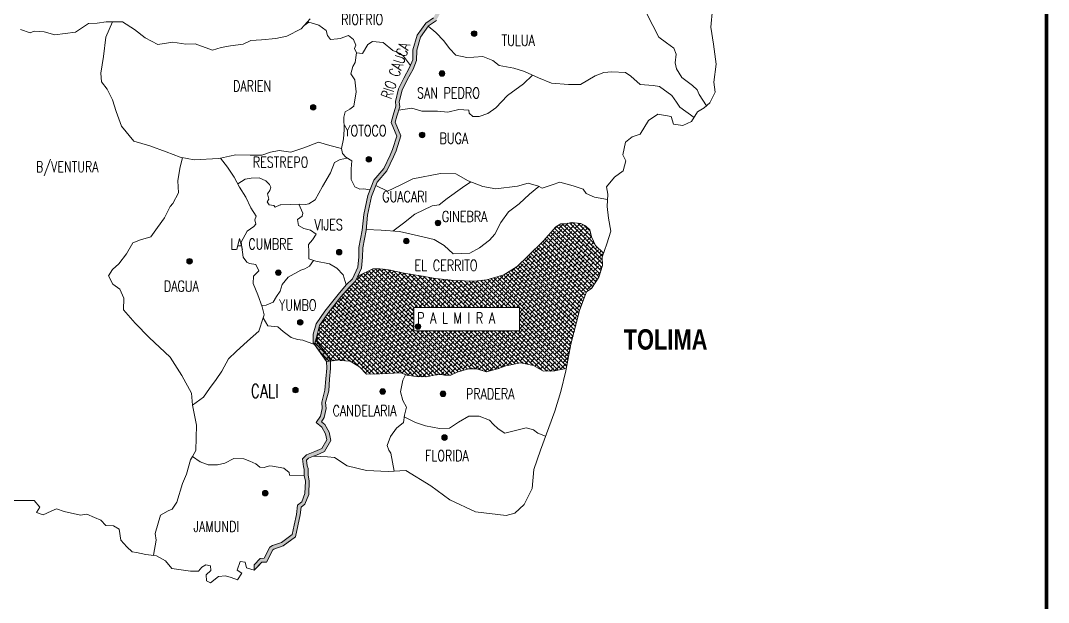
# Model space of a CAD drawing. Header units: metres. Extents: x 1097506 to 1098717, y 876450 to 877447.
# Drawn here: x 1098575.5 to 1098717, y 877282.1 to 877362.2 of the extents above; entities that cross this region are included whole.
import ezdxf

# ---------------------------------------------------------------- set-up
doc = ezdxf.new("R2010")
doc.units = ezdxf.units.M
doc.layers.add('area', color=6, linetype='Continuous')
doc.layers.add('VALLE', color=7, linetype='Continuous', lineweight=9)
doc.styles.add('ROMAND', font='romand__.ttf')
doc.styles.add('UNO', font='impact.ttf', dxfattribs={"height": 0.04})

msp = doc.modelspace()

# ---------------------------------------------------------------- hatches: boundary and pattern name
at = {"layer": 'VALLE', "lineweight": 0, "ltscale": 0.1}
msp.add_hatch(color=256, dxfattribs=at).paths.add_polyline_path([(1098658.367, 877412.613), (1098657.186, 877411.554), (1098654.943, 877409.949), (1098654.191, 877409.886), (1098652.815, 877408.854), (1098651.834, 877408.414), (1098651.505, 877407.958), (1098651.142, 877407.13), (1098650.953, 877406.699), (1098649.767, 877405.472), (1098649.048, 877404.494), (1098648.786, 877403.661), (1098648.496, 877402.741), (1098648.846, 877401.477), (1098648.916, 877400.404), (1098649.187, 877399.233), (1098649.266, 877398.894), (1098648.828, 877397.503), (1098648.141, 877396.014), (1098647.492, 877394.173), (1098646.849, 877393.353), (1098646.486, 877392.302), (1098645.699, 877390.394), (1098644.968, 877388.756), (1098644.117, 877387.979), (1098643.458, 877386.556), (1098643.182, 877384.991), (1098642.597, 877383.596), (1098642.01, 877382.848), (1098641.933, 877381.569), (1098640.717, 877379.481), (1098639.248, 877377.698), (1098638.519, 877376.844), (1098637.628, 877375.531), (1098637.099, 877374.219), (1098636.4, 877373.058), (1098636.274, 877371.723), (1098635.429, 877369.799), (1098635.254, 877369.094), (1098634.923, 877367.338), (1098634.48, 877366.145), (1098634.089, 877364.739), (1098632.777, 877362.225), (1098631.696, 877361.478), (1098630.614, 877359.935), (1098630.083, 877358.101), (1098630.055, 877356.705), (1098629.57, 877355.519), (1098628.776, 877354.021), (1098628.07, 877352.598), (1098627.679, 877351.011), (1098627.742, 877350.337), (1098627.328, 877349.021), (1098627.094, 877348.189), (1098627.889, 877346.321), (1098627.246, 877344.28), (1098626.891, 877343.43), (1098625.976, 877341.52), (1098624.648, 877339.942), (1098623.87, 877337.972), (1098623.322, 877335.4), (1098623.105, 877333.274), (1098622.643, 877330.907), (1098622.615, 877329.617), (1098622.478, 877328.088), (1098621.666, 877326.335), (1098620.766, 877325.459), (1098619.646, 877324.149), (1098617.829, 877321.862), (1098616.705, 877320.21), (1098616.363, 877318.932), (1098616.338, 877318.019), (1098616.899, 877317.311), (1098617.643, 877316.286), (1098618.198, 877315.395), (1098618.216, 877314.311), (1098618.087, 877312.815), (1098617.958, 877311.198), (1098617.54, 877309.611), (1098617.605, 877308.762), (1098617.331, 877307.52), (1098616.949, 877306.959), (1098617.426, 877306.559), (1098618.038, 877305.5), (1098618.259, 877304.36), (1098617.383, 877302.866), (1098616.267, 877302.374), (1098615.866, 877302.209), (1098615.194, 877301.933), (1098614.907, 877301.663), (1098614.991, 877300.877), (1098615.119, 877300.535), (1098615.116, 877300), (1098615.122, 877299.602), (1098615.29, 877298.83), (1098615.212, 877296.952), (1098614.69, 877295.614), (1098614.153, 877295.197), (1098614.043, 877294.121), (1098613.707, 877292.62), (1098613.385, 877291.108), (1098611.71, 877289.851), (1098610.425, 877289.416), (1098610.25, 877289.311), (1098609.392, 877287.635), (1098608.747, 877287.624), (1098607.697, 877286.505), (1098607.715, 877287.272), (1098608.511, 877288.146), (1098609.067, 877288.155), (1098609.85, 877289.684), (1098610.203, 877289.896), (1098611.462, 877290.323), (1098612.912, 877291.411), (1098613.193, 877292.732), (1098613.523, 877294.206), (1098613.653, 877295.474), (1098614.253, 877295.94), (1098614.69, 877297.062), (1098614.762, 877298.784), (1098614.597, 877299.541), (1098614.59, 877299.997), (1098614.593, 877300.442), (1098614.476, 877300.755), (1098614.356, 877301.867), (1098614.904, 877302.382), (1098616.061, 877302.858), (1098617.016, 877303.279), (1098617.705, 877304.455), (1098617.538, 877305.313), (1098617.017, 877306.216), (1098616.246, 877306.861), (1098616.839, 877307.732), (1098617.074, 877308.799), (1098617.009, 877309.659), (1098617.437, 877311.287), (1098617.563, 877312.859), (1098617.69, 877314.33), (1098617.675, 877315.241), (1098617.206, 877315.992), (1098616.48, 877316.993), (1098615.994, 877317.607), (1098615.808, 877317.842), (1098615.839, 877319.008), (1098616.22, 877320.432), (1098617.406, 877322.174), (1098619.24, 877324.484), (1098620.382, 877325.819), (1098621.229, 877326.644), (1098621.962, 877328.226), (1098622.09, 877329.646), (1098622.118, 877330.963), (1098622.585, 877333.351), (1098622.802, 877335.482), (1098623.365, 877338.124), (1098624.19, 877340.215), (1098625.531, 877341.807), (1098626.411, 877343.645), (1098626.752, 877344.461), (1098627.329, 877346.294), (1098626.538, 877348.154), (1098626.824, 877349.172), (1098627.209, 877350.393), (1098627.147, 877351.051), (1098627.574, 877352.78), (1098628.308, 877354.261), (1098629.093, 877355.742), (1098629.531, 877356.813), (1098629.559, 877358.181), (1098630.133, 877360.166), (1098631.319, 877361.857), (1098632.371, 877362.583), (1098633.597, 877364.933), (1098633.979, 877366.307), (1098634.415, 877367.479), (1098634.74, 877369.206), (1098634.93, 877369.969), (1098635.759, 877371.857), (1098635.888, 877373.226), (1098636.626, 877374.454), (1098637.161, 877375.78), (1098638.1, 877377.163), (1098638.845, 877378.036), (1098640.284, 877379.782), (1098641.416, 877381.726), (1098641.495, 877383.044), (1098642.139, 877383.865), (1098642.675, 877385.14), (1098642.952, 877386.714), (1098643.685, 877388.297), (1098644.533, 877389.07), (1098645.216, 877390.601), (1098645.994, 877392.488), (1098646.38, 877393.609), (1098647.025, 877394.43), (1098647.653, 877396.213), (1098648.337, 877397.693), (1098648.721, 877398.915), (1098648.675, 877399.114), (1098648.394, 877400.327), (1098648.325, 877401.389), (1098647.948, 877402.75), (1098648.284, 877403.819), (1098648.572, 877404.736), (1098649.364, 877405.812), (1098650.509, 877406.996), (1098650.66, 877407.341), (1098651.045, 877408.221), (1098651.491, 877408.836), (1098652.546, 877409.309), (1098653.996, 877410.397), (1098654.755, 877410.461), (1098656.856, 877411.965), (1098658.353, 877413.307), (1098659.446, 877414.541)])
at = {"layer": 'VALLE', "lineweight": 0}
h = msp.add_hatch(color=1, dxfattribs=at)
edge = h.paths.add_edge_path()
edge.add_arc((1098637.978, 877360.399), 0.384, 0, 360)
h = msp.add_hatch(color=1, dxfattribs=at)
edge = h.paths.add_edge_path()
edge.add_arc((1098633.564, 877354.906), 0.384, 0, 360)
h = msp.add_hatch(color=1, dxfattribs=at)
edge = h.paths.add_edge_path()
edge.add_arc((1098615.817, 877350.252), 0.384, 0, 360)
h = msp.add_hatch(color=1, dxfattribs=at)
edge = h.paths.add_edge_path()
edge.add_arc((1098630.82, 877346.454), 0.384, 0, 360)
h = msp.add_hatch(color=1, dxfattribs=at)
edge = h.paths.add_edge_path()
edge.add_arc((1098623.484, 877343.089), 0.384, 0, 360)
at = {"layer": 'VALLE', "lineweight": 0, "ltscale": 0.1}
h = msp.add_hatch(dxfattribs=at)
h.set_pattern_fill('ANSI38', color=3, scale=0.124771, angle=-89.9875)
h.set_pattern_definition([(315.0125, (-271992.95593, -217314.82896), (0.28005696148, 0.28017918605), []), (45.0125, (-271992.95593, -217314.82896), (0.27993473691, 0.84041533359), [0.99036697104, -0.59422018262])])
h.paths.add_polyline_path([(1098617.675, 877315.241), (1098615.994, 877317.607), (1098616.363, 877318.932), (1098616.705, 877320.21), (1098617.829, 877321.862), (1098619.646, 877324.149), (1098621.666, 877326.335), (1098621.983, 877327.019), (1098624.042, 877328.008), (1098625.004, 877328.024), (1098626.171, 877327.892), (1098628.306, 877327.422), (1098630.591, 877327.055), (1098632.673, 877326.685), (1098635.209, 877326.424), (1098638.098, 877326.321), (1098639.715, 877326.5), (1098642.083, 877327.199), (1098643.887, 877328.343), (1098645.383, 877329.736), (1098647.524, 877331.848), (1098649.213, 877333.801), (1098649.915, 877334.218), (1098650.674, 877334.231), (1098651.33, 877334.394), (1098652.649, 877334.264), (1098653.313, 877333.921), (1098653.93, 877333.374), (1098654.149, 877332.416), (1098654.675, 877331.209), (1098655.811, 877330.182), (1098655.614, 877329.605), (1098655.633, 877328.491), (1098655.154, 877326.862), (1098654.116, 877325.326), (1098653.466, 877324.859), (1098652.497, 877322.26), (1098651.309, 877317.632), (1098650.668, 877314.272), (1098649.042, 877313.947), (1098647.523, 877313.922), (1098646.143, 877314.709), (1098644.364, 877315.084), (1098642.346, 877314.645), (1098641.188, 877314.22), (1098639.676, 877313.84), (1098638.352, 877314.223), (1098637.187, 877314.254), (1098635.626, 877313.772), (1098634.772, 877313.352), (1098633.961, 877313.389), (1098633.402, 877313.481), (1098632.442, 877313.363), (1098631.433, 877313.144), (1098630.015, 877313.17), (1098628.695, 877313.351), (1098627.93, 877313.692), (1098626.007, 877313.609), (1098624.995, 877313.541), (1098623.173, 877313.511), (1098622.194, 877314.507), (1098620.914, 877315.295), (1098619.597, 877315.374), (1098619.494, 877315.474)])
h.paths.add_polyline_path([(1098629.694, 877322.71), (1098644.234, 877322.71), (1098644.234, 877319.497), (1098629.694, 877319.497)], flags=16)
at = {"layer": 'VALLE', "lineweight": 0}
h = msp.add_hatch(color=1, dxfattribs=at)
edge = h.paths.add_edge_path()
edge.add_arc((1098633, 877334.337), 0.384, 0, 360)
h = msp.add_hatch(color=1, dxfattribs=at)
edge = h.paths.add_edge_path()
edge.add_arc((1098628.636, 877331.833), 0.384, 0, 360)
h = msp.add_hatch(color=1, dxfattribs=at)
edge = h.paths.add_edge_path()
edge.add_arc((1098598.806, 877329.05), 0.384, 0, 360)
h = msp.add_hatch(color=1, dxfattribs=at)
edge = h.paths.add_edge_path()
edge.add_arc((1098619.395, 877330.31), 0.384, 0, 360)
h = msp.add_hatch(color=1, dxfattribs=at)
edge = h.paths.add_edge_path()
edge.add_arc((1098611.037, 877327.485), 0.384, 0, 360)
h = msp.add_hatch(color=1, dxfattribs=at)
edge = h.paths.add_edge_path()
edge.add_arc((1098614.038, 877320.648), 0.384, 0, 360)
h = msp.add_hatch(color=1, dxfattribs=at)
edge = h.paths.add_edge_path()
edge.add_arc((1098630.253, 877320.061), 0.384, 0, 360)
h = msp.add_hatch(color=1, dxfattribs=at)
edge = h.paths.add_edge_path()
edge.add_arc((1098613.386, 877311.32), 0.384, 0, 360)
h = msp.add_hatch(color=1, dxfattribs=at)
edge = h.paths.add_edge_path()
edge.add_arc((1098625.391, 877311.117), 0.384, 0, 360)
h = msp.add_hatch(color=1, dxfattribs=at)
edge = h.paths.add_edge_path()
edge.add_arc((1098633.701, 877310.802), 0.384, 0, 360)
h = msp.add_hatch(color=1, dxfattribs=at)
edge = h.paths.add_edge_path()
edge.add_arc((1098633.904, 877304.779), 0.384, 0, 360)
h = msp.add_hatch(color=1, dxfattribs=at)
edge = h.paths.add_edge_path()
edge.add_arc((1098609.22, 877297.121), 0.384, 0, 360)

# ---------------------------------------------------------------- linework, layer by layer
at = {"layer": 'area', "color": 7, "const_width": 0.533}
msp.add_lwpolyline([(1098716.776, 876661.52), (1098495.308, 876661.52), (1098495.308, 877446.351), (1098716.776, 877446.351)], close=True, dxfattribs=at)
at = {"layer": 'area', "color": 7, "const_width": 0.533, "flags": 128}
msp.add_lwpolyline([(1098716.776, 877446.351), (1098716.776, 876661.52)], dxfattribs=at)
at = {"layer": 'area', "color": 7, "flags": 128}
msp.add_lwpolyline([(1098716.776, 877446.351), (1098716.776, 876661.52)], dxfattribs=at)
at = {"layer": 'VALLE', "lineweight": 0, "ltscale": 0.1}
for p, q in [((1098661.574, 877363.482), (1098662.569, 877361.523)), ((1098588.217, 877362.02), (1098587.296, 877359.898)), ((1098614.565, 877361.506), (1098615.214, 877361.99)), ((1098615.214, 877361.99), (1098616.589, 877361.557)), ((1098616.589, 877361.557), (1098617.614, 877360.815)), ((1098617.614, 877360.815), (1098617.777, 877360.159)), ((1098631.663, 877361.431), (1098632.709, 877360.563)), ((1098632.709, 877360.563), (1098633.791, 877359.417)), ((1098662.569, 877361.523), (1098663.407, 877359.917)), ((1098587.296, 877359.898), (1098586.936, 877357.259)), ((1098617.777, 877360.159), (1098618.191, 877359.609)), ((1098618.191, 877359.609), (1098619.152, 877359.676)), ((1098619.152, 877359.676), (1098619.556, 877359.734)), ((1098619.556, 877359.734), (1098620.663, 877360.158)), ((1098620.663, 877360.158), (1098621.381, 877359.613)), ((1098621.381, 877359.613), (1098621.699, 877358.808)), ((1098623.369, 877358.887), (1098623.969, 877359.302)), ((1098623.969, 877359.302), (1098625.44, 877359.175)), ((1098625.44, 877359.175), (1098626.775, 877358.083)), ((1098633.791, 877359.417), (1098634.569, 877358.367)), ((1098663.407, 877359.917), (1098664.484, 877359.125)), ((1098664.484, 877359.125), (1098665.458, 877358.382)), ((1098621.699, 877358.808), (1098621.504, 877358.349)), ((1098621.504, 877358.349), (1098621.767, 877357.745)), ((1098621.587, 877356.426), (1098621.767, 877357.745)), ((1098621.767, 877357.745), (1098622.63, 877357.659)), ((1098622.63, 877357.659), (1098623.369, 877358.887)), ((1098626.775, 877358.083), (1098627.795, 877357.645)), ((1098634.569, 877358.367), (1098635.446, 877357.419)), ((1098665.458, 877358.382), (1098665.776, 877357.577)), ((1098586.936, 877357.259), (1098586.569, 877354.974)), ((1098621.293, 877355.864), (1098621.587, 877356.426)), ((1098627.795, 877357.645), (1098628.257, 877357.298)), ((1098628.257, 877357.298), (1098629.204, 877356.013)), ((1098635.446, 877357.419), (1098636.97, 877357.091)), ((1098636.97, 877357.091), (1098637.931, 877357.158)), ((1098637.931, 877357.158), (1098639.196, 877357.23)), ((1098639.196, 877357.23), (1098640.572, 877356.696)), ((1098640.572, 877356.696), (1098641.445, 877356.002)), ((1098665.776, 877357.577), (1098665.644, 877356.36)), ((1098665.644, 877356.36), (1098665.861, 877355.553)), ((1098586.569, 877354.974), (1098586.691, 877353.76)), ((1098621.006, 877354.846), (1098621.293, 877355.864)), ((1098641.445, 877356.002), (1098643.426, 877355.63)), ((1098643.426, 877355.63), (1098644.902, 877355.199)), ((1098644.902, 877355.199), (1098646.841, 877354.32)), ((1098654.635, 877354.604), (1098655.843, 877355.029)), ((1098655.843, 877355.029), (1098656.955, 877355.149)), ((1098656.955, 877355.149), (1098658.831, 877355.029)), ((1098658.831, 877355.029), (1098659.548, 877354.535)), ((1098665.861, 877355.553), (1098666.59, 877354.35)), ((1098586.691, 877353.76), (1098587.468, 877352.761)), ((1098621.577, 877354.046), (1098621.006, 877354.846)), ((1098621.757, 877352.378), (1098621.577, 877354.046)), ((1098644.779, 877353.475), (1098642.578, 877351.868)), ((1098646.012, 877354.696), (1098644.779, 877353.475)), ((1098646.841, 877354.32), (1098648.626, 877353.591)), ((1098648.626, 877353.591), (1098650.959, 877353.377)), ((1098652.629, 877353.405), (1098654.635, 877354.604)), ((1098659.548, 877354.535), (1098660.833, 877353.392)), ((1098666.59, 877354.35), (1098668.026, 877353.26)), ((1098587.468, 877352.761), (1098588.201, 877351.305)), ((1098621.436, 877350.397), (1098621.757, 877352.378)), ((1098650.959, 877353.377), (1098652.629, 877353.405)), ((1098660.833, 877353.392), (1098662.608, 877353.27)), ((1098662.608, 877353.27), (1098663.521, 877353.133)), ((1098663.521, 877353.133), (1098665.213, 877351.896)), ((1098668.026, 877353.26), (1098668.695, 877352.664)), ((1098668.695, 877352.664), (1098668.959, 877352.01)), ((1098588.201, 877351.305), (1098588.684, 877349.692)), ((1098642.578, 877351.868), (1098640.986, 877350.17)), ((1098665.213, 877351.896), (1098665.837, 877350.944)), ((1098665.837, 877350.944), (1098666.304, 877350.294)), ((1098668.959, 877352.01), (1098669.971, 877350.47)), ((1098588.684, 877349.692), (1098589.427, 877347.679)), ((1098620.043, 877348.905), (1098620.234, 877349.617)), ((1098620.234, 877349.617), (1098620.886, 877349.983)), ((1098620.886, 877349.983), (1098621.436, 877350.397)), ((1098629.391, 877350.126), (1098627.59, 877349.853)), ((1098630.764, 877349.745), (1098629.391, 877350.126)), ((1098632.942, 877349.731), (1098630.764, 877349.745)), ((1098634.362, 877349.603), (1098632.942, 877349.731)), ((1098635.876, 877349.932), (1098634.362, 877349.603)), ((1098637.244, 877349.854), (1098635.876, 877349.932)), ((1098637.302, 877349.45), (1098637.244, 877349.854)), ((1098637.816, 877349.003), (1098637.302, 877349.45)), ((1098639.885, 877349.392), (1098638.677, 877348.967)), ((1098640.986, 877350.17), (1098639.885, 877349.392)), ((1098666.304, 877350.294), (1098668.261, 877348.857)), ((1098620.073, 877347.133), (1098620.043, 877348.905)), ((1098638.677, 877348.967), (1098637.816, 877349.003)), ((1098589.427, 877347.679), (1098591.134, 877345.581)), ((1098619.992, 877345.917), (1098620.073, 877347.133)), ((1098591.134, 877345.581), (1098593.322, 877344.96)), ((1098593.322, 877344.96), (1098595.564, 877344.137)), ((1098614.544, 877344.66), (1098616.557, 877345.453)), ((1098616.557, 877345.453), (1098618.135, 877344.974)), ((1098618.135, 877344.974), (1098619.711, 877344.595)), ((1098619.711, 877344.595), (1098619.992, 877345.917)), ((1098595.564, 877344.137), (1098597.5, 877343.41)), ((1098604.284, 877343.524), (1098605.193, 877343.692)), ((1098605.193, 877343.692), (1098607.168, 877343.674)), ((1098607.168, 877343.674), (1098608.738, 877343.65)), ((1098608.738, 877343.65), (1098609.946, 877344.076)), ((1098609.946, 877344.076), (1098611.158, 877344.299)), ((1098611.158, 877344.299), (1098612.731, 877344.072)), ((1098612.731, 877344.072), (1098614.544, 877344.66)), ((1098619.711, 877344.595), (1098619.875, 877343.889)), ((1098619.875, 877343.889), (1098620.339, 877343.39)), ((1098597.833, 877343.346), (1098597.476, 877341.84)), ((1098597.5, 877343.41), (1098599.431, 877343.037)), ((1098599.431, 877343.037), (1098602.77, 877343.195)), ((1098602.77, 877343.195), (1098603.061, 877343.258)), ((1098603.061, 877343.258), (1098604.284, 877343.524)), ((1098603.061, 877343.258), (1098604.006, 877342.001)), ((1098618.781, 877342.655), (1098618.198, 877341.227)), ((1098619.534, 877343.073), (1098618.781, 877342.655)), ((1098620.537, 877343.271), (1098619.534, 877343.073)), ((1098620.339, 877343.39), (1098621.157, 877342.898)), ((1098621.157, 877342.898), (1098621.075, 877341.782)), ((1098597.476, 877341.84), (1098597.201, 877340.113)), ((1098604.006, 877342.001), (1098604.94, 877340.649)), ((1098618.198, 877341.227), (1098617.116, 877339.336)), ((1098621.075, 877341.782), (1098621.049, 877340.313)), ((1098629.555, 877340.406), (1098633.341, 877341.129)), ((1098633.341, 877341.129), (1098635.468, 877341.114)), ((1098635.468, 877341.114), (1098637.155, 877340.13)), ((1098597.201, 877340.113), (1098597.279, 877338.494)), ((1098604.94, 877340.649), (1098605.673, 877339.244)), ((1098606.464, 877340.371), (1098605.432, 877339.705)), ((1098607.272, 877340.486), (1098606.464, 877340.371)), ((1098608.385, 877340.555), (1098607.272, 877340.486)), ((1098609.304, 877340.115), (1098608.385, 877340.555)), ((1098609.819, 877339.617), (1098609.304, 877340.115)), ((1098609.977, 877339.266), (1098609.819, 877339.617)), ((1098617.116, 877339.336), (1098616.083, 877337.495)), ((1098621.049, 877340.313), (1098621.572, 877339.31)), ((1098621.572, 877339.31), (1098622.237, 877338.966)), ((1098624.463, 877339.473), (1098626.038, 877338.727)), ((1098626.038, 877338.727), (1098627.898, 877339.568)), ((1098627.898, 877339.568), (1098629.555, 877340.406)), ((1098636.361, 877339.205), (1098637.516, 877339.993)), ((1098637.155, 877340.13), (1098639.194, 877339.354)), ((1098639.194, 877339.354), (1098640.972, 877339.029)), ((1098640.972, 877339.029), (1098643.954, 877339.384)), ((1098643.954, 877339.384), (1098645.415, 877339.813)), ((1098645.415, 877339.813), (1098646.84, 877339.382)), ((1098646.881, 877339.362), (1098645.592, 877338.297)), ((1098646.84, 877339.382), (1098647.351, 877339.137)), ((1098647.351, 877339.137), (1098648.711, 877339.565)), ((1098648.711, 877339.565), (1098649.768, 877339.938)), ((1098649.768, 877339.938), (1098651.599, 877339.462)), ((1098651.599, 877339.462), (1098652.974, 877338.979)), ((1098597.279, 877338.494), (1098596.494, 877337.012)), ((1098605.673, 877339.244), (1098606.557, 877337.891)), ((1098606.557, 877337.891), (1098607.239, 877336.434)), ((1098609.537, 877338.347), (1098609.833, 877338.807)), ((1098609.701, 877337.59), (1098609.537, 877338.347)), ((1098609.833, 877338.807), (1098609.977, 877339.266)), ((1098622.237, 877338.966), (1098622.742, 877339.025)), ((1098622.742, 877339.025), (1098623.66, 877338.871)), ((1098634.259, 877337.701), (1098636.361, 877339.205)), ((1098645.592, 877338.297), (1098644.197, 877336.957)), ((1098652.974, 877338.979), (1098653.39, 877338.378)), ((1098653.39, 877338.378), (1098654.562, 877337.892)), ((1098654.562, 877337.892), (1098656.348, 877337.579)), ((1098596.147, 877336.601), (1098595.363, 877335.018)), ((1098596.494, 877337.012), (1098596.147, 877336.601)), ((1098609.505, 877337.232), (1098609.701, 877337.59)), ((1098609.765, 877336.831), (1098609.505, 877337.232)), ((1098610.425, 877336.741), (1098609.765, 877336.831)), ((1098610.581, 877336.491), (1098610.425, 877336.741)), ((1098611.277, 877336.814), (1098610.581, 877336.491)), ((1098611.386, 877336.808), (1098611.277, 877336.814)), ((1098612.65, 877336.88), (1098611.386, 877336.808)), ((1098613.916, 877336.901), (1098612.65, 877336.88)), ((1098614.392, 877335.694), (1098613.865, 877336.901)), ((1098614.777, 877336.865), (1098613.916, 877336.901)), ((1098615.231, 877336.974), (1098614.777, 877336.865)), ((1098616.083, 877337.495), (1098615.231, 877336.974)), ((1098629.839, 877335.55), (1098632.2, 877336.704)), ((1098632.2, 877336.704), (1098633.16, 877336.821)), ((1098633.16, 877336.821), (1098634.259, 877337.701)), ((1098644.197, 877336.957), (1098642.696, 877335.868)), ((1098607.239, 877336.434), (1098607.968, 877335.282)), ((1098607.968, 877335.282), (1098607.774, 877334.772)), ((1098613.647, 877334.821), (1098614.298, 877335.287)), ((1098614.298, 877335.287), (1098614.392, 877335.694)), ((1098628.24, 877334.308), (1098629.839, 877335.55)), ((1098642.696, 877335.868), (1098641.658, 877334.382)), ((1098594.373, 877333.685), (1098593.483, 877332.404)), ((1098595.363, 877335.018), (1098594.373, 877333.685)), ((1098607.637, 877333.858), (1098606.737, 877333.185)), ((1098607.936, 877334.167), (1098607.637, 877333.858)), ((1098607.774, 877334.772), (1098607.936, 877334.167)), ((1098613.814, 877333.963), (1098613.647, 877334.821)), ((1098614.529, 877333.57), (1098613.814, 877333.963)), ((1098626.804, 877333.208), (1098628.24, 877334.308)), ((1098641.658, 877334.382), (1098640.824, 877332.798)), ((1098593.483, 877332.404), (1098592.071, 877332.026)), ((1098606.737, 877333.185), (1098605.901, 877331.702)), ((1098615.445, 877333.332), (1098614.529, 877333.57)), ((1098616.213, 877332.788), (1098615.445, 877333.332)), ((1098615.72, 877332.02), (1098616.213, 877332.788)), ((1098625.167, 877333.344), (1098623.12, 877333.416)), ((1098627.703, 877333.134), (1098625.167, 877333.344)), ((1098629.735, 877332.712), (1098627.703, 877333.134)), ((1098632.481, 877332.05), (1098629.735, 877332.712)), ((1098640.824, 877332.798), (1098640.078, 877331.976)), ((1098591.015, 877331.603), (1098590.13, 877330.069)), ((1098592.071, 877332.026), (1098591.015, 877331.603)), ((1098605.901, 877331.702), (1098606.19, 877329.631)), ((1098615.174, 877331.352), (1098615.72, 877332.02)), ((1098615.242, 877330.341), (1098615.174, 877331.352)), ((1098633.863, 877331.212), (1098632.481, 877332.05)), ((1098635.097, 877330.068), (1098633.863, 877331.212)), ((1098638.729, 877330.889), (1098637.374, 877330.157)), ((1098640.078, 877331.976), (1098638.729, 877330.889)), ((1098590.13, 877330.069), (1098589.09, 877328.684)), ((1098606.19, 877329.631), (1098606.708, 877328.931)), ((1098615.208, 877329.378), (1098615.242, 877330.341)), ((1098637.374, 877330.157), (1098635.097, 877330.068)), ((1098589.09, 877328.684), (1098588.191, 877327.909)), ((1098606.708, 877328.931), (1098607.066, 877328.734)), ((1098607.066, 877328.734), (1098607.929, 877328.597)), ((1098607.929, 877328.597), (1098608.348, 877327.743)), ((1098614.12, 877327.841), (1098614.674, 877328.002)), ((1098614.674, 877328.002), (1098615.326, 877328.367)), ((1098616.175, 877329.091), (1098615.208, 877329.378)), ((1098615.326, 877328.367), (1098615.882, 877329.177)), ((1098618.055, 877328.717), (1098616.175, 877329.091)), ((1098619.077, 877328.127), (1098618.055, 877328.717)), ((1098619.954, 877327.179), (1098619.077, 877328.127)), ((1098588.191, 877327.909), (1098587.649, 877327.039)), ((1098587.649, 877327.039), (1098588.225, 877325.884)), ((1098607.601, 877327.021), (1098607.567, 877326.008)), ((1098608.348, 877327.743), (1098607.601, 877327.021)), ((1098611.57, 877325.873), (1098612.364, 877326.849)), ((1098612.364, 877326.849), (1098614.12, 877327.841)), ((1098620.372, 877325.807), (1098619.954, 877327.179)), ((1098588.225, 877325.884), (1098589.199, 877325.192)), ((1098589.199, 877325.192), (1098589.777, 877323.986)), ((1098607.567, 877326.008), (1098608.201, 877324.449)), ((1098611.282, 877324.957), (1098611.57, 877325.873)), ((1098589.777, 877323.986), (1098589.703, 877322.364)), ((1098608.201, 877324.449), (1098608.786, 877322.788)), ((1098610.295, 877323.421), (1098610.788, 877324.189)), ((1098610.788, 877324.189), (1098611.282, 877324.957)), ((1098589.703, 877322.364), (1098591.304, 877320.518)), ((1098608.728, 877322.954), (1098609.34, 877323)), ((1098608.786, 877322.788), (1098609.058, 877321.678)), ((1098609.34, 877323), (1098610.295, 877323.421)), ((1098591.304, 877320.518), (1098593.261, 877318.576)), ((1098593.261, 877318.576), (1098596.143, 877315.839)), ((1098596.143, 877315.839), (1098597.755, 877313.335)), ((1098597.755, 877313.335), (1098599.062, 877310.875)), ((1098628.149, 877312.683), (1098627.822, 877311.057)), ((1098628.547, 877313.417), (1098628.149, 877312.683)), ((1098627.822, 877311.057), (1098628.146, 877309.898)), ((1098599.062, 877310.875), (1098599.229, 877309.219)), ((1098628.146, 877309.898), (1098628.668, 877308.945)), ((1098628.668, 877308.945), (1098628.382, 877307.876)), ((1098628.248, 877306.861), (1098627.299, 877306.086)), ((1098628.382, 877307.876), (1098628.248, 877306.861)), ((1098628.351, 877307.638), (1098629.919, 877306.839)), ((1098629.919, 877306.839), (1098631.294, 877306.406)), ((1098634.591, 877306.057), (1098635.843, 877306.888)), ((1098635.843, 877306.888), (1098637.247, 877307.722)), ((1098637.247, 877307.722), (1098638.664, 877307.746)), ((1098638.664, 877307.746), (1098640.092, 877307.163)), ((1098640.092, 877307.163), (1098640.608, 877306.614)), ((1098627.299, 877306.086), (1098626.458, 877304.907)), ((1098631.294, 877306.406), (1098633.224, 877306.034)), ((1098633.224, 877306.034), (1098634.591, 877306.057)), ((1098640.608, 877306.614), (1098641.277, 877305.967)), ((1098641.277, 877305.967), (1098642.199, 877305.375)), ((1098642.199, 877305.375), (1098644.064, 877305.862)), ((1098644.064, 877305.862), (1098645.123, 877306.133)), ((1098645.123, 877306.133), (1098646.14, 877305.847)), ((1098646.14, 877305.847), (1098646.756, 877305.401)), ((1098646.756, 877305.401), (1098647.806, 877304.949)), ((1098626.458, 877304.907), (1098626.023, 877303.684)), ((1098626.023, 877303.684), (1098626.236, 877303.029)), ((1098626.236, 877303.029), (1098626.496, 877302.629)), ((1098626.496, 877302.629), (1098626.957, 877300.139)), ((1098598.913, 877301.707), (1098598.39, 877299.723)), ((1098599.195, 877302.194), (1098598.913, 877301.707)), ((1098598.39, 877299.723), (1098597.854, 877298.448)), ((1098597.854, 877298.448), (1098597.036, 877295.903)), ((1098597.036, 877295.903), (1098596.395, 877294.93)), ((1098594.788, 877294.092), (1098594.072, 877291.548)), ((1098595.842, 877294.667), (1098594.788, 877294.092)), ((1098596.395, 877294.93), (1098595.842, 877294.667)), ((1098594.072, 877291.548), (1098594.188, 877290.639)), ((1098594.188, 877290.639), (1098593.863, 877288.563))]:
    msp.add_line(p, q, dxfattribs=at)
at = {"layer": 'VALLE', "lineweight": 0}
msp.add_line((1098608.926, 877321.267), (1098609.058, 877321.678), dxfattribs=at)
at = {"layer": 'VALLE', "lineweight": 0, "ltscale": 0.1, "flags": 128}
for points in [[(1098574.498, 877296.13), (1098577.435, 877296.129), (1098578.211, 877295.18), (1098577.717, 877294.462), (1098578.634, 877294.123), (1098579.739, 877294.648), (1098580.493, 877294.965), (1098581.563, 877294.578), (1098583.799, 877294.109), (1098584.658, 877294.225), (1098585.729, 877293.787), (1098586.596, 877293.397), (1098587.267, 877292.649), (1098588.331, 877292.616), (1098589.098, 877292.173), (1098589.327, 877290.658), (1098590.153, 877289.71), (1098590.923, 877289.064), (1098591.482, 877288.972), (1098592.803, 877288.691), (1098594.275, 877288.513), (1098595.502, 877287.825), (1098596.381, 877286.726), (1098598.919, 877286.364), (1098600.033, 877286.382), (1098600.479, 877286.947), (1098601.031, 877287.26), (1098601.692, 877287.119), (1098601.753, 877286.462), (1098601.105, 877285.894), (1098601.119, 877285.033), (1098601.68, 877284.79), (1098602.78, 877285.669), (1098603.741, 877285.736), (1098604.555, 877285.497), (1098605.421, 877285.207), (1098606.013, 877286.129), (1098605.348, 877286.523), (1098605.784, 877287.695), (1098606.444, 877287.605), (1098606.659, 877286.849), (1098607.697, 877286.505), (1098608.236, 877287.063), (1098608.747, 877287.624), (1098609.392, 877287.635), (1098610.25, 877289.311), (1098610.425, 877289.416), (1098611.71, 877289.851), (1098613.385, 877291.108), (1098613.707, 877292.62), (1098614.043, 877294.121), (1098614.153, 877295.197), (1098614.69, 877295.614), (1098615.212, 877296.952), (1098615.29, 877298.83), (1098615.122, 877299.602), (1098615.116, 877300), (1098615.119, 877300.535), (1098614.991, 877300.877), (1098614.907, 877301.663), (1098615.194, 877301.933), (1098615.866, 877302.209), (1098617.795, 877302.127), (1098618.758, 877302.042), (1098620.499, 877300.907), (1098623.144, 877300.243), (1098626.134, 877300.091), (1098628.562, 877300.233), (1098632.041, 877298.114), (1098634.657, 877296.183), (1098638.178, 877294.572), (1098642.39, 877294.035), (1098643.6, 877294.359), (1098644.846, 877295.545), (1098645.973, 877297.742), (1098646.182, 877300.378), (1098647.1, 877303.027), (1098649.085, 877308.428), (1098649.9, 877311.126), (1098650.611, 877313.974), (1098651.309, 877317.632), (1098652.497, 877322.26), (1098653.466, 877324.859), (1098654.116, 877325.326), (1098655.154, 877326.862), (1098655.633, 877328.491), (1098655.614, 877329.605), (1098656.241, 877331.438), (1098656.819, 877333.22), (1098656.485, 877334.987), (1098656.306, 877336.605), (1098656.379, 877338.277), (1098656.21, 877339.287), (1098657.301, 877340.622), (1098658.502, 877341.503), (1098658.884, 877342.877), (1098658.464, 877343.73), (1098658.84, 877345.459), (1098659.74, 877346.183), (1098660.847, 877346.556), (1098661.98, 877348.449), (1098663.282, 877349.331), (1098665.11, 877349.008), (1098665.432, 877347.95), (1098666.701, 877347.769), (1098667.907, 877348.296), (1098668.746, 877349.626), (1098669.648, 877350.199), (1098670.447, 877350.87), (1098671.181, 877352.351), (1098670.956, 877353.715), (1098671.319, 877356.202), (1098670.918, 877358.93), (1098670.574, 877361.304), (1098670.785, 877363.789)], [(1098615.409, 877362.449), (1098614.166, 877361.061), (1098612.208, 877360.065), (1098610.695, 877359.736), (1098608.723, 877359.551), (1098607.255, 877359.475), (1098606.201, 877358.951), (1098604.432, 877358.719), (1098603.17, 877358.495), (1098601.961, 877358.12), (1098599.566, 877358.991), (1098598.301, 877358.97), (1098596.524, 877359.243), (1098594.453, 877358.905), (1098592.716, 877359.837), (1098591.228, 877360.977), (1098589.59, 877362.013), (1098587.311, 877362.025), (1098586.099, 877361.853), (1098584.885, 877361.781), (1098583.082, 877360.586), (1098580.252, 877360.235), (1098578.776, 877360.666), (1098577.408, 877360.744), (1098576.854, 877360.532), (1098575.53, 877360.965)], [(1098632.371, 877362.583), (1098631.319, 877361.857), (1098630.133, 877360.166), (1098629.559, 877358.181), (1098629.531, 877356.813), (1098629.093, 877355.742), (1098628.308, 877354.261), (1098627.574, 877352.78), (1098627.147, 877351.051), (1098627.209, 877350.393), (1098626.824, 877349.172), (1098626.538, 877348.154), (1098627.329, 877346.294), (1098626.752, 877344.461), (1098626.411, 877343.645), (1098625.531, 877341.807), (1098624.19, 877340.215), (1098623.365, 877338.124), (1098622.802, 877335.482), (1098622.585, 877333.351), (1098622.118, 877330.963), (1098622.09, 877329.646), (1098621.962, 877328.226), (1098621.229, 877326.644), (1098620.382, 877325.819), (1098619.24, 877324.484), (1098617.406, 877322.174), (1098616.22, 877320.432), (1098615.839, 877319.008), (1098615.808, 877317.842), (1098615.994, 877317.607), (1098616.48, 877316.993), (1098617.206, 877315.992), (1098617.675, 877315.241), (1098617.69, 877314.33), (1098617.563, 877312.859), (1098617.437, 877311.287), (1098617.009, 877309.659), (1098617.074, 877308.799), (1098616.839, 877307.732), (1098616.246, 877306.861), (1098617.017, 877306.216), (1098617.538, 877305.313), (1098617.705, 877304.455), (1098617.016, 877303.279), (1098616.061, 877302.858), (1098614.904, 877302.382), (1098614.356, 877301.867), (1098614.476, 877300.755), (1098614.593, 877300.442), (1098614.59, 877299.997), (1098614.597, 877299.541), (1098614.762, 877298.784), (1098614.69, 877297.062), (1098614.253, 877295.94), (1098613.653, 877295.474), (1098613.523, 877294.206), (1098613.193, 877292.732), (1098612.912, 877291.411), (1098611.462, 877290.323), (1098610.203, 877289.896), (1098609.85, 877289.684), (1098609.067, 877288.155), (1098608.511, 877288.146), (1098607.715, 877287.272), (1098607.697, 877286.505)], [(1098632.777, 877362.225), (1098631.696, 877361.478), (1098630.614, 877359.935), (1098630.083, 877358.101), (1098630.055, 877356.705), (1098629.57, 877355.519), (1098628.776, 877354.021), (1098628.07, 877352.598), (1098627.679, 877351.011), (1098627.742, 877350.337), (1098627.328, 877349.021), (1098627.094, 877348.189), (1098627.889, 877346.321), (1098627.246, 877344.28), (1098626.891, 877343.43), (1098625.976, 877341.52), (1098624.648, 877339.942), (1098623.87, 877337.972), (1098623.322, 877335.4), (1098623.105, 877333.274), (1098622.643, 877330.907), (1098622.615, 877329.617), (1098622.478, 877328.088), (1098621.666, 877326.335), (1098620.766, 877325.459), (1098619.646, 877324.149), (1098617.829, 877321.862), (1098616.705, 877320.21), (1098616.363, 877318.932), (1098616.338, 877318.019), (1098616.899, 877317.311), (1098617.643, 877316.286), (1098618.198, 877315.395), (1098618.216, 877314.311), (1098618.087, 877312.815), (1098617.958, 877311.198), (1098617.54, 877309.611), (1098617.605, 877308.762), (1098617.331, 877307.52), (1098616.949, 877306.959), (1098617.426, 877306.559), (1098618.038, 877305.5), (1098618.259, 877304.36), (1098617.383, 877302.866), (1098616.267, 877302.374), (1098615.866, 877302.209), (1098615.194, 877301.933), (1098614.907, 877301.663), (1098614.991, 877300.877), (1098615.119, 877300.535), (1098615.116, 877300), (1098615.122, 877299.602), (1098615.29, 877298.83), (1098615.212, 877296.952), (1098614.69, 877295.614), (1098614.153, 877295.197), (1098614.043, 877294.121), (1098613.707, 877292.62), (1098613.385, 877291.108), (1098611.71, 877289.851), (1098610.425, 877289.416), (1098610.25, 877289.311), (1098609.392, 877287.635), (1098608.747, 877287.624), (1098607.697, 877286.505)]]:
    msp.add_lwpolyline(points, dxfattribs=at)
msp.add_lwpolyline([(1098617.675, 877315.241), (1098615.994, 877317.607), (1098616.363, 877318.932), (1098616.705, 877320.21), (1098617.829, 877321.862), (1098619.646, 877324.149), (1098621.666, 877326.335), (1098621.983, 877327.019), (1098624.042, 877328.008), (1098625.004, 877328.024), (1098626.171, 877327.892), (1098628.306, 877327.422), (1098630.591, 877327.055), (1098632.673, 877326.685), (1098635.209, 877326.424), (1098638.098, 877326.321), (1098639.715, 877326.5), (1098642.083, 877327.199), (1098643.887, 877328.343), (1098645.383, 877329.736), (1098647.524, 877331.848), (1098649.213, 877333.801), (1098649.915, 877334.218), (1098650.674, 877334.231), (1098651.33, 877334.394), (1098652.649, 877334.264), (1098653.313, 877333.921), (1098653.93, 877333.374), (1098654.149, 877332.416), (1098654.675, 877331.209), (1098655.811, 877330.182), (1098655.614, 877329.605), (1098655.633, 877328.491), (1098655.154, 877326.862), (1098654.116, 877325.326), (1098653.466, 877324.859), (1098652.497, 877322.26), (1098651.309, 877317.632), (1098650.668, 877314.272), (1098649.042, 877313.947), (1098647.523, 877313.922), (1098646.143, 877314.709), (1098644.364, 877315.084), (1098642.346, 877314.645), (1098641.188, 877314.22), (1098639.676, 877313.84), (1098638.352, 877314.223), (1098637.187, 877314.254), (1098635.626, 877313.772), (1098634.772, 877313.352), (1098633.961, 877313.389), (1098633.402, 877313.481), (1098632.442, 877313.363), (1098631.433, 877313.144), (1098630.015, 877313.17), (1098628.695, 877313.351), (1098627.93, 877313.692), (1098626.007, 877313.609), (1098624.995, 877313.541), (1098623.173, 877313.511), (1098622.194, 877314.507), (1098620.914, 877315.295), (1098619.597, 877315.374), (1098619.494, 877315.474)], close=True, dxfattribs=at)
at = {"layer": 'VALLE', "lineweight": 0, "ltscale": 0.1}
msp.add_lwpolyline([(1098629.694, 877322.71), (1098644.234, 877322.71), (1098644.234, 877319.497), (1098629.694, 877319.497)], close=True, dxfattribs=at)
msp.add_lwpolyline([(1098599.229, 877309.219), (1098599.744, 877306.481), (1098599.651, 877302.986), (1098599.195, 877302.194), (1098600.285, 877301.426), (1098601.355, 877301.039), (1098602.672, 877301.011), (1098603.681, 877301.231), (1098604.885, 877301.909), (1098606.254, 877301.831), (1098607.12, 877301.542), (1098607.937, 877301.151), (1098608.501, 877300.704), (1098609.059, 877300.663), (1098609.815, 877300.878), (1098610.221, 877300.835), (1098611.795, 877300.557), (1098612.514, 877299.962), (1098612.571, 877299.608), (1098614.597, 877299.541), (1098614.59, 877299.997), (1098614.593, 877300.442), (1098614.476, 877300.755), (1098614.356, 877301.867), (1098614.904, 877302.382), (1098616.061, 877302.858), (1098617.016, 877303.279), (1098617.705, 877304.455), (1098617.538, 877305.313), (1098617.017, 877306.216), (1098616.246, 877306.861), (1098616.839, 877307.732), (1098617.074, 877308.799), (1098617.009, 877309.659), (1098617.437, 877311.287), (1098617.563, 877312.859), (1098617.69, 877314.33), (1098617.675, 877315.241), (1098617.206, 877315.992), (1098616.48, 877316.993), (1098615.994, 877317.607), (1098614.384, 877318.173), (1098613.674, 877318.262), (1098612.808, 877318.551), (1098611.68, 877319.393), (1098610.96, 877320.039), (1098609.59, 877320.168), (1098608.926, 877321.267), (1098608.337, 877319.438), (1098606.79, 877318.045), (1098605.244, 877316.651), (1098604.147, 877315.62), (1098603.264, 877313.934), (1098602.474, 877312.756), (1098601.533, 877311.525), (1098600.742, 877310.347), (1098599.229, 877309.219)], dxfattribs=at)
for centre in [(1098637.978, 877360.399), (1098633.564, 877354.906), (1098615.817, 877350.252), (1098630.82, 877346.454), (1098623.484, 877343.089), (1098633, 877334.337), (1098628.636, 877331.833), (1098598.806, 877329.05), (1098619.395, 877330.31), (1098611.037, 877327.485), (1098614.038, 877320.648), (1098630.253, 877320.061), (1098613.386, 877311.32), (1098625.391, 877311.117), (1098633.701, 877310.802), (1098633.904, 877304.779), (1098609.22, 877297.121)]:
    msp.add_circle(centre, 0.384, dxfattribs=at)

# ---------------------------------------------------------------- texts
at = {"layer": 'VALLE', "lineweight": 0, "ltscale": 0.1, "style": 'ROMAND', "width": 0.75}
for s, height, p in [('RIOFRIO', 1.4972, (1098619.677, 877361.609)), ('TULUA', 1.4972, (1098641.765, 877358.728)), ('DARIEN', 1.4972, (1098604.792, 877352.446)), ('SAN PEDRO', 1.4972, (1098630.119, 877351.479)), ('YOTOCO', 1.4972, (1098620.101, 877346.282)), ('BUGA', 1.4972, (1098633.221, 877345.228)), ('B/VENTURA', 1.4972, (1098577.668, 877341.317)), ('RESTREPO', 1.4972, (1098607.501, 877341.958)), ('GUACARI', 1.4972, (1098625.332, 877337.214)), ('GINEBRA', 1.4972, (1098633.544, 877334.467)), ('VIJES', 1.4972, (1098616.003, 877333.341)), ('LA CUMBRE', 1.4972, (1098604.443, 877330.685)), ('EL CERRITO', 1.4972, (1098629.784, 877327.733)), ('DAGUA', 1.4972, (1098595.273, 877324.88)), ('YUMBO', 1.4972, (1098611.125, 877322.27)), ('P A L M I R A', 1.49725, (1098630.142, 877320.489)), ('CALI', 1.8716, (1098607.228, 877310.269)), ('PRADERA', 1.4972, (1098636.853, 877310.045)), ('CANDELARIA', 1.4972, (1098618.499, 877307.722)), ('FLORIDA', 1.4972, (1098631.224, 877301.544)), ('JAMUNDI', 1.4972, (1098599.334, 877291.789))]:
    msp.add_text(s, height=height, dxfattribs=at).set_placement(p)
msp.add_text('RIO CAUCA', height=1.4972, rotation=70.6793, dxfattribs=at).set_placement((1098626.533, 877351.274))
at = {"layer": 'VALLE', "lineweight": 0, "ltscale": 0.1, "style": 'UNO'}
msp.add_text('TOLIMA', height=2.8073, dxfattribs=at).set_placement((1098658.558, 877316.889))

doc.saveas('drawing.dxf')
